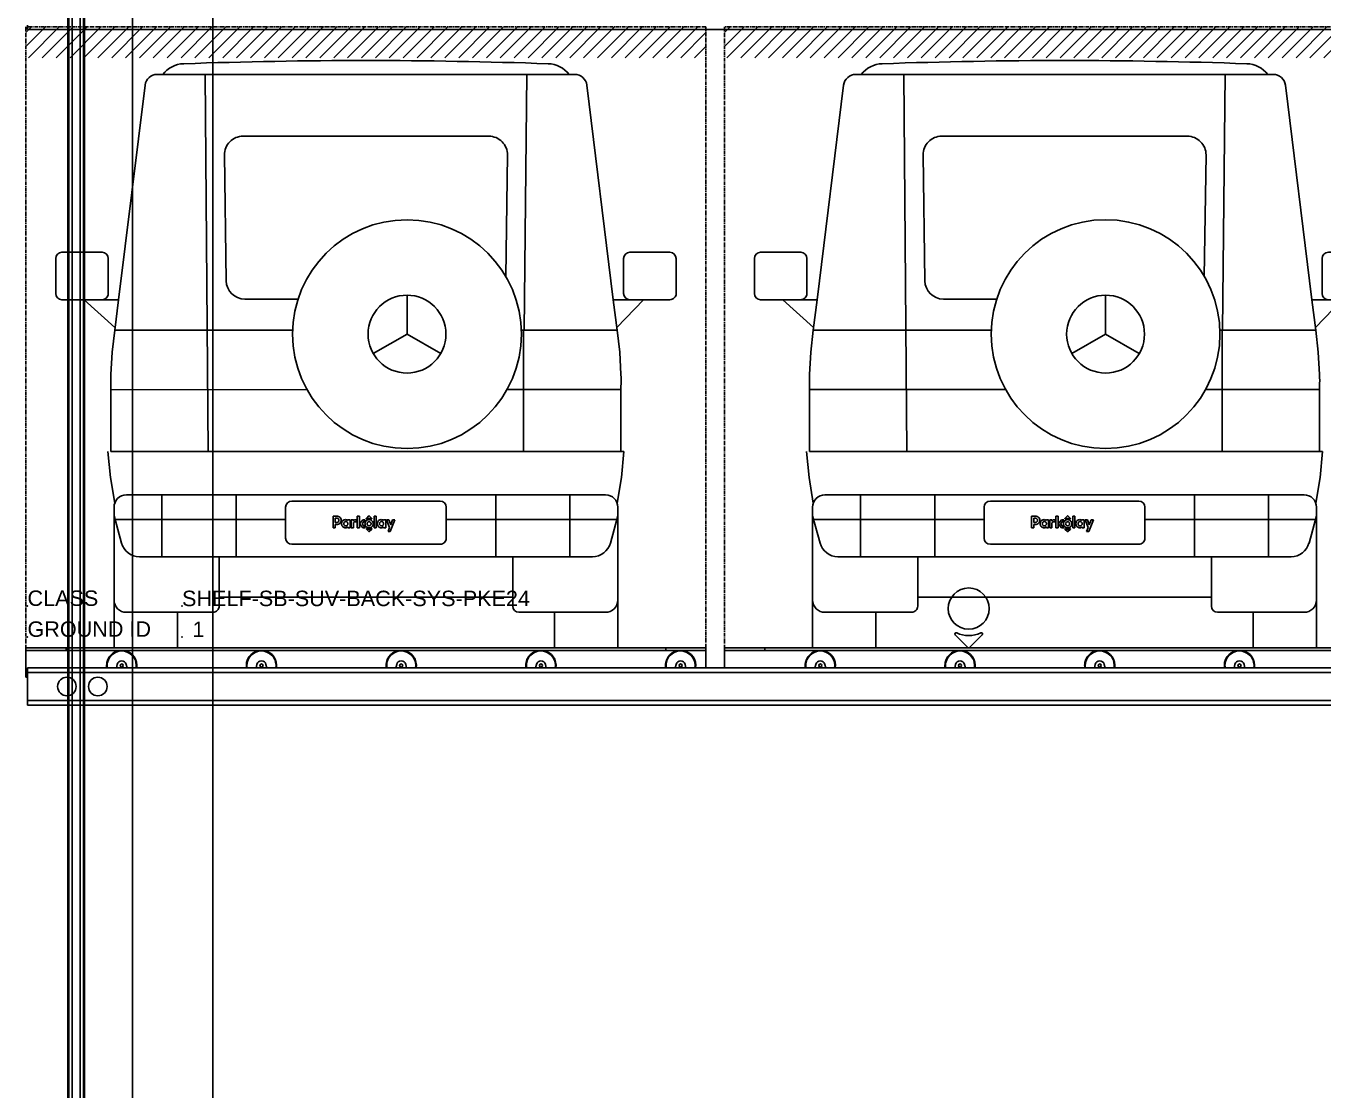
# Model space of a CAD drawing. Header units: millimetres. Extents: x 870 to 18710, y 295 to 21115.
# Drawn here: x 9432.8 to 9852.5, y 4862.3 to 5206.6 of the extents above; entities that cross this region are included whole.
import ezdxf
from ezdxf.enums import TextEntityAlignment as Align

# ---------------------------------------------------------------- set-up
doc = ezdxf.new("R2010")
doc.units = ezdxf.units.MM
doc.linetypes.add('CENTER', pattern=[2, 1.25, -0.25, 0.25, -0.25])
for name, color, linetype in [('PK24-LABEL', 7, 'Continuous'), ('PK24-LOGO', 7, 'Continuous'), ('PK24E', 7, 'Continuous'), ('PK24E-COMP-CAR', 7, 'Continuous'), ('PK24E-DATA', 7, 'Continuous'), ('PK24E-STRUCT-STEEL', 254, 'Continuous'), ('TEMEL', 3, 'Continuous')]:
    doc.layers.add(name, color=color, linetype=linetype)
for name, color, linetype, true_color in [('PK24E-COMP-CAR_ZONE', 250, 'CENTER', 0x383e42), ('PK24E-COMP-PALLET', 132, 'Continuous', 0x00b7c8), ('PK24E-SYS-LIFT', 31, 'Continuous', 0xffcc5a), ('PK24E-SYS-SHELF', 31, 'Continuous', 0xffcc5a)]:
    doc.layers.add(name, color=color, linetype=linetype, true_color=true_color)
doc.styles.get("Standard").update_dxf_attribs({"font": 'arial.ttf'})

# ---------------------------------------------------------------- blocks, each defined once
blk = doc.blocks.new('*U45')
at = {"layer": 'PK24E-STRUCT-STEEL'}
blk.add_lwpolyline([(154.49, 2302.54), (180.49, 2302.54), (180.5, -1448.01), (154.5, -1448.01)], close=True, dxfattribs=at)
at = {"layer": 'PK24E-SYS-LIFT'}
for p, q in [((133.54, 2113.66), (133.55, -24.33)), ((133.87, 2113.66), (133.88, -24.33)), ((134.97, 2113.66), (134.98, -24.33)), ((137.51, 2113.66), (137.52, -24.33)), ((138.61, 2113.66), (138.62, -24.33)), ((138.94, 2113.66), (138.95, -24.33))]:
    blk.add_line(p, q, dxfattribs=at)
blk = doc.blocks.new('*U39')
at = {"layer": 'PK24E-SYS-SHELF'}
for p, q in [((120.5, -18.5), (120.5, -17)), ((1041.98, -18.5), (120.5, -18.5))]:
    blk.add_line(p, q, dxfattribs=at)
at = {"layer": 'PK24-LABEL'}
blk.add_attdef('LEVEL_ID', text='', height=5, dxfattribs=at).set_placement((1102.57, 10.38), align=Align.CENTER)
at = {"layer": 'PK24E-DATA'}
for tag, p in [('COMP_TYPE', (170.5, 13.5)), ('GROUND_ID', (170.5, 3.5))]:
    blk.add_attdef(tag, p, '', height=5, dxfattribs=at)
blk = doc.blocks.new('LOGO----DECOR-PK24')
at = {"layer": 'PK24-LOGO'}
for p, q in [((-10, 2.13), (-8.71, 2.13)), ((-10, -1.62), (-10, 2.13)), ((-9.29, 1.47), (-9.29, 0.11)), ((-8.76, 1.47), (-9.29, 1.47)), ((-9.29, 0.11), (-8.76, 0.11)), ((-8.61, 1.46), (-8.76, 1.47)), ((-8.76, 0.11), (-8.61, 0.13)), ((-8.71, 2.13), (-8.43, 2.11)), ((-8.48, 1.42), (-8.61, 1.46)), ((-8.61, 0.13), (-8.48, 0.17)), ((-8.36, 1.35), (-8.48, 1.42)), ((-8.48, 0.17), (-8.36, 0.23)), ((-8.43, 2.11), (-8.3, 2.07)), ((-8.26, 1.27), (-8.36, 1.35)), ((-8.36, 0.23), (-8.26, 0.31)), ((-8.3, 2.07), (-8.17, 2.03)), ((-8.19, 1.17), (-8.26, 1.27)), ((-8.26, 0.31), (-8.19, 0.41)), ((-8.13, 1.05), (-8.19, 1.17)), ((-8.19, 0.41), (-8.13, 0.53)), ((-8.17, 2.03), (-7.94, 1.9)), ((-8.09, 0.93), (-8.13, 1.05)), ((-8.13, 0.53), (-8.09, 0.66)), ((-8.08, 0.79), (-8.09, 0.93)), ((-8.09, 0.66), (-8.08, 0.79)), ((-7.94, 1.9), (-7.74, 1.74)), ((-7.74, 1.74), (-7.58, 1.55)), ((-7.58, 0.04), (-7.74, -0.16)), ((-7.58, 1.55), (-7.46, 1.32)), ((-7.46, 0.27), (-7.58, 0.04)), ((-7.46, 1.32), (-7.38, 1.06)), ((-7.38, 0.52), (-7.46, 0.27)), ((-7.38, 1.06), (-7.36, 0.79)), ((-7.36, 0.79), (-7.38, 0.52)), ((-7.19, -0.02), (-7.16, 0.13)), ((-7.16, 0.13), (-7.11, 0.26)), ((-7.11, 0.26), (-6.98, 0.49)), ((-6.98, 0.49), (-6.82, 0.68)), ((-6.82, 0.68), (-6.62, 0.82)), ((-6.62, 0.82), (-6.41, 0.92)), ((-6.42, 0.06), (-6.48, -0.05)), ((-6.33, 0.17), (-6.42, 0.06)), ((-6.41, 0.92), (-6.19, 0.98)), ((-6.23, 0.25), (-6.33, 0.17)), ((-6.11, 0.31), (-6.23, 0.25)), ((-6.19, 0.98), (-5.97, 1)), ((-5.98, 0.35), (-6.11, 0.31)), ((-5.84, 0.36), (-5.98, 0.35)), ((-5.97, 1), (-5.74, 0.98)), ((-5.71, 0.35), (-5.84, 0.36)), ((-5.74, 0.98), (-5.53, 0.92)), ((-5.58, 0.31), (-5.71, 0.35)), ((-5.47, 0.24), (-5.58, 0.31)), ((-5.53, 0.92), (-5.35, 0.82)), ((-5.37, 0.16), (-5.47, 0.24)), ((-5.29, 0.06), (-5.37, 0.16)), ((-5.35, 0.82), (-5.21, 0.7)), ((-5.23, -0.06), (-5.29, 0.06)), ((-5.21, 0.7), (-5.21, 0.95)), ((-5.21, 0.95), (-4.5, 0.95)), ((-4.5, 0.95), (-4.5, -1.62)), ((-3.41, 0.95), (-4.11, 0.95)), ((-4.11, 0.95), (-4.11, -1.62)), ((-3.41, 0.53), (-3.41, 0.95)), ((-3.36, 0.62), (-3.41, 0.53)), ((-3.37, -0.03), (-3.32, 0.06)), ((-3.29, 0.71), (-3.36, 0.62)), ((-3.32, 0.06), (-3.26, 0.13)), ((-3.22, 0.78), (-3.29, 0.71)), ((-3.26, 0.13), (-3.19, 0.19)), ((-3.14, 0.84), (-3.22, 0.78)), ((-3.19, 0.19), (-3.11, 0.23)), ((-3.05, 0.89), (-3.14, 0.84)), ((-3.11, 0.23), (-3.02, 0.26)), ((-2.94, 0.92), (-3.05, 0.89)), ((-3.02, 0.26), (-2.92, 0.27)), ((-2.83, 0.94), (-2.94, 0.92)), ((-2.92, 0.27), (-2.42, 0.27)), ((-2.7, 0.95), (-2.83, 0.94)), ((-2.42, 0.95), (-2.7, 0.95)), ((-2.42, 0.27), (-2.42, 0.95)), ((-1.42, 2.13), (-2.13, 2.13)), ((-2.13, 2.13), (-2.13, -1.62)), ((-1.42, -1.62), (-1.42, 2.13)), ((-0.37, 0.95), (-1.42, -0.33)), ((-0.61, -0.33), (0.44, 0.95)), ((0.44, 0.95), (-0.37, 0.95)), ((0.44, 0.19), (0.36, -0.06)), ((0.56, 0.41), (0.44, 0.19)), ((0.72, 0.61), (0.56, 0.41)), ((0.92, 0.77), (0.72, 0.61)), ((0.77, 1.32), (0.79, 1.37)), ((0.78, 1.26), (0.77, 1.32)), ((0.81, 1.24), (0.78, 1.26)), ((0.79, 1.37), (1.61, 2.19)), ((0.85, 1.23), (0.81, 1.24)), ((0.89, 1.24), (0.85, 1.23)), ((1.07, 1.32), (0.89, 1.24)), ((1.15, 0.9), (0.92, 0.77)), ((1.27, 1.37), (1.07, 1.32)), ((1.07, -0.08), (1.13, 0.03)), ((1.13, 0.03), (1.21, 0.12)), ((1.4, 0.98), (1.15, 0.9)), ((1.21, 0.12), (1.3, 0.2)), ((1.46, 1.41), (1.27, 1.37)), ((1.3, 0.2), (1.41, 0.26)), ((1.67, 1), (1.4, 0.98)), ((1.41, 0.26), (1.54, 0.3)), ((1.67, 1.42), (1.46, 1.41)), ((1.54, 0.3), (1.67, 0.31)), ((1.61, 2.19), (1.67, 2.21)), ((1.67, 2.21), (1.73, 2.19)), ((1.87, 1.41), (1.67, 1.42)), ((1.94, 0.98), (1.67, 1)), ((1.67, 0.31), (1.8, 0.3)), ((1.73, 2.19), (2.54, 1.37)), ((1.8, 0.3), (1.92, 0.26)), ((2.07, 1.37), (1.87, 1.41)), ((1.92, 0.26), (2.03, 0.2)), ((2.19, 0.9), (1.94, 0.98)), ((2.03, 0.2), (2.13, 0.12)), ((2.26, 1.32), (2.07, 1.37)), ((2.13, 0.12), (2.2, 0.03)), ((2.41, 0.77), (2.19, 0.9)), ((2.2, 0.03), (2.26, -0.08)), ((2.45, 1.24), (2.26, 1.32)), ((2.61, 0.61), (2.41, 0.77)), ((2.48, 1.23), (2.45, 1.24)), ((2.52, 1.24), (2.48, 1.23)), ((2.55, 1.26), (2.52, 1.24)), ((2.54, 1.37), (2.57, 1.32)), ((2.57, 1.32), (2.55, 1.26)), ((2.78, 0.41), (2.61, 0.61)), ((2.9, 0.19), (2.78, 0.41)), ((2.98, -0.06), (2.9, 0.19)), ((3.31, 2.13), (4.01, 2.13)), ((3.31, -1.62), (3.31, 2.13)), ((4.01, 2.13), (4.01, -1.62)), ((4.37, -0.02), (4.4, 0.13)), ((4.4, 0.13), (4.45, 0.26)), ((4.45, 0.26), (4.58, 0.49)), ((4.58, 0.49), (4.74, 0.68)), ((4.74, 0.68), (4.93, 0.82)), ((4.93, 0.82), (5.15, 0.92)), ((5.14, 0.06), (5.08, -0.05)), ((5.23, 0.17), (5.14, 0.06)), ((5.15, 0.92), (5.37, 0.98)), ((5.33, 0.25), (5.23, 0.17)), ((5.45, 0.31), (5.33, 0.25)), ((5.37, 0.98), (5.59, 1)), ((5.58, 0.35), (5.45, 0.31)), ((5.72, 0.36), (5.58, 0.35)), ((5.59, 1), (5.82, 0.98)), ((5.85, 0.35), (5.72, 0.36)), ((5.82, 0.98), (6.03, 0.92)), ((5.98, 0.31), (5.85, 0.35)), ((6.09, 0.24), (5.98, 0.31)), ((6.03, 0.92), (6.21, 0.82)), ((6.19, 0.16), (6.09, 0.24)), ((6.27, 0.06), (6.19, 0.16)), ((6.21, 0.82), (6.35, 0.7)), ((6.32, -0.06), (6.27, 0.06)), ((6.35, 0.7), (6.35, 0.95)), ((6.35, 0.95), (7.06, 0.95)), ((7.06, 0.95), (7.06, -1.62)), ((8.33, -1.51), (7.31, 0.95)), ((7.31, 0.95), (8.05, 0.95)), ((8.05, 0.95), (8.68, -0.63)), ((10, 0.95), (8.51, -2.81)), ((8.68, -0.63), (9.27, 0.95)), ((9.27, 0.95), (10, 0.95)), ((-9.29, -1.62), (-10, -1.62)), ((-8.71, -0.55), (-9.29, -0.55)), ((-9.29, -0.55), (-9.29, -1.62)), ((-8.43, -0.52), (-8.71, -0.55)), ((-8.3, -0.49), (-8.43, -0.52)), ((-8.17, -0.44), (-8.3, -0.49)), ((-7.94, -0.32), (-8.17, -0.44)), ((-7.74, -0.16), (-7.94, -0.32)), ((-7.22, -0.33), (-7.21, -0.17)), ((-7.21, -0.5), (-7.22, -0.33)), ((-7.21, -0.17), (-7.19, -0.02)), ((-7.19, -0.65), (-7.21, -0.5)), ((-7.16, -0.79), (-7.19, -0.65)), ((-7.1, -0.92), (-7.16, -0.79)), ((-6.97, -1.15), (-7.1, -0.92)), ((-6.81, -1.34), (-6.97, -1.15)), ((-6.62, -1.48), (-6.81, -1.34)), ((-6.41, -1.59), (-6.62, -1.48)), ((-6.52, -0.18), (-6.53, -0.33)), ((-6.53, -0.33), (-6.52, -0.47)), ((-6.48, -0.05), (-6.52, -0.18)), ((-6.52, -0.47), (-6.48, -0.6)), ((-6.48, -0.6), (-6.42, -0.72)), ((-6.42, -0.72), (-6.33, -0.82)), ((-6.19, -1.65), (-6.41, -1.59)), ((-6.33, -0.82), (-6.23, -0.9)), ((-6.23, -0.9), (-6.11, -0.97)), ((-5.98, -1.67), (-6.19, -1.65)), ((-6.11, -0.97), (-5.98, -1.01)), ((-5.98, -1.01), (-5.84, -1.02)), ((-5.74, -1.65), (-5.98, -1.67)), ((-5.84, -1.02), (-5.71, -1.01)), ((-5.53, -1.57), (-5.74, -1.65)), ((-5.71, -1.01), (-5.58, -0.97)), ((-5.58, -0.97), (-5.47, -0.9)), ((-5.35, -1.47), (-5.53, -1.57)), ((-5.47, -0.9), (-5.37, -0.82)), ((-5.37, -0.82), (-5.29, -0.72)), ((-5.21, -1.33), (-5.35, -1.47)), ((-5.29, -0.72), (-5.23, -0.6)), ((-5.2, -0.19), (-5.23, -0.06)), ((-5.23, -0.6), (-5.2, -0.47)), ((-5.21, -1.62), (-5.21, -1.33)), ((-5.21, -1.33), (-5.21, -1.33)), ((-4.5, -1.62), (-5.21, -1.62)), ((-5.19, -0.33), (-5.2, -0.19)), ((-5.2, -0.47), (-5.19, -0.33)), ((-4.11, -1.62), (-3.41, -1.62)), ((-3.41, -0.21), (-3.4, -0.12)), ((-3.41, -1.62), (-3.41, -0.21)), ((-3.4, -0.12), (-3.37, -0.03)), ((-2.13, -1.62), (-1.42, -1.62)), ((-1.42, -0.33), (-0.37, -1.62)), ((0.44, -1.62), (-0.61, -0.33)), ((-0.37, -1.62), (0.44, -1.62)), ((0.36, -0.06), (0.33, -0.33)), ((0.33, -0.33), (0.36, -0.6)), ((0.36, -0.6), (0.44, -0.85)), ((0.44, -0.85), (0.56, -1.08)), ((0.56, -1.08), (0.72, -1.28)), ((0.72, -1.28), (0.92, -1.44)), ((0.77, -1.98), (0.78, -1.93)), ((0.79, -2.04), (0.77, -1.98)), ((0.78, -1.93), (0.81, -1.9)), ((1.61, -2.85), (0.79, -2.04)), ((0.81, -1.9), (0.85, -1.89)), ((0.85, -1.89), (0.89, -1.9)), ((0.89, -1.9), (1.07, -1.98)), ((0.92, -1.44), (1.15, -1.56)), ((1.02, -0.33), (1.03, -0.2)), ((1.03, -0.46), (1.02, -0.33)), ((1.03, -0.2), (1.07, -0.08)), ((1.07, -0.59), (1.03, -0.46)), ((1.13, -0.7), (1.07, -0.59)), ((1.07, -1.98), (1.27, -2.04)), ((1.21, -0.79), (1.13, -0.7)), ((1.15, -1.56), (1.4, -1.64)), ((1.3, -0.87), (1.21, -0.79)), ((1.27, -2.04), (1.46, -2.07)), ((1.41, -0.93), (1.3, -0.87)), ((1.4, -1.64), (1.67, -1.67)), ((1.54, -0.97), (1.41, -0.93)), ((1.46, -2.07), (1.67, -2.09)), ((1.67, -0.98), (1.54, -0.97)), ((1.67, -2.88), (1.61, -2.85)), ((1.8, -0.97), (1.67, -0.98)), ((1.67, -1.67), (1.94, -1.64)), ((1.67, -2.09), (1.87, -2.07)), ((1.73, -2.85), (1.67, -2.88)), ((2.54, -2.04), (1.73, -2.85)), ((1.92, -0.93), (1.8, -0.97)), ((1.87, -2.07), (2.07, -2.04)), ((2.03, -0.87), (1.92, -0.93)), ((1.94, -1.64), (2.19, -1.56)), ((2.13, -0.79), (2.03, -0.87)), ((2.07, -2.04), (2.26, -1.98)), ((2.2, -0.7), (2.13, -0.79)), ((2.19, -1.56), (2.41, -1.44)), ((2.26, -0.59), (2.2, -0.7)), ((2.26, -0.08), (2.3, -0.2)), ((2.3, -0.46), (2.26, -0.59)), ((2.26, -1.98), (2.45, -1.9)), ((2.3, -0.2), (2.31, -0.33)), ((2.31, -0.33), (2.3, -0.46)), ((2.41, -1.44), (2.61, -1.28)), ((2.45, -1.9), (2.48, -1.89)), ((2.48, -1.89), (2.52, -1.9)), ((2.52, -1.9), (2.55, -1.93)), ((2.57, -1.98), (2.54, -2.04)), ((2.55, -1.93), (2.57, -1.98)), ((2.61, -1.28), (2.78, -1.08)), ((2.78, -1.08), (2.9, -0.85)), ((2.9, -0.85), (2.98, -0.6)), ((3, -0.33), (2.98, -0.06)), ((2.98, -0.6), (3, -0.33)), ((4.01, -1.62), (3.31, -1.62)), ((4.34, -0.17), (4.37, -0.02)), ((4.34, -0.33), (4.34, -0.17)), ((4.34, -0.5), (4.34, -0.33)), ((4.37, -0.65), (4.34, -0.5)), ((4.4, -0.79), (4.37, -0.65)), ((4.46, -0.92), (4.4, -0.79)), ((4.59, -1.15), (4.46, -0.92)), ((4.75, -1.34), (4.59, -1.15)), ((4.94, -1.48), (4.75, -1.34)), ((5.15, -1.59), (4.94, -1.48)), ((5.04, -0.18), (5.03, -0.33)), ((5.03, -0.33), (5.04, -0.47)), ((5.08, -0.05), (5.04, -0.18)), ((5.04, -0.47), (5.08, -0.6)), ((5.08, -0.6), (5.14, -0.72)), ((5.14, -0.72), (5.23, -0.82)), ((5.37, -1.65), (5.15, -1.59)), ((5.23, -0.82), (5.33, -0.9)), ((5.33, -0.9), (5.45, -0.97)), ((5.58, -1.67), (5.37, -1.65)), ((5.45, -0.97), (5.58, -1.01)), ((5.58, -1.01), (5.72, -1.02)), ((5.81, -1.65), (5.58, -1.67)), ((5.72, -1.02), (5.85, -1.01)), ((6.03, -1.57), (5.81, -1.65)), ((5.85, -1.01), (5.98, -0.97)), ((5.98, -0.97), (6.09, -0.9)), ((6.21, -1.47), (6.03, -1.57)), ((6.09, -0.9), (6.19, -0.82)), ((6.19, -0.82), (6.27, -0.72)), ((6.35, -1.33), (6.21, -1.47)), ((6.27, -0.72), (6.32, -0.6)), ((6.36, -0.19), (6.32, -0.06)), ((6.32, -0.6), (6.36, -0.47)), ((6.35, -1.62), (6.35, -1.33)), ((6.35, -1.33), (6.35, -1.33)), ((7.06, -1.62), (6.35, -1.62)), ((6.37, -0.33), (6.36, -0.19)), ((6.36, -0.47), (6.37, -0.33)), ((7.8, -2.81), (8.33, -1.51)), ((8.51, -2.81), (7.8, -2.81))]:
    blk.add_line(p, q, dxfattribs=at)
blk = doc.blocks.new('SUV--ONPALLET-BACK-COMP-PKE24')
at = {"layer": 'PK24E-COMP-CAR'}
for p, q in [((67.5, 185.52), (-67.51, 185.52)), ((-51, 63.5), (-52, 185.52)), ((52, 185.52), (51.14, 102.83)), ((-80.03, 112.64), (-71.48, 182.03)), ((71.47, 182.03), (80.02, 112.64)), ((39.77, 165.52), (-39.77, 165.52)), ((-45.2, 118.75), (-45.77, 159.45)), ((45.77, 159.45), (45.22, 120.18)), ((-100.35, 114.64), (-100.35, 125.98)), ((-85.35, 127.98), (-98.35, 127.98)), ((-83.35, 114.64), (-83.35, 125.98)), ((83.35, 125.98), (83.35, 114.64)), ((98.35, 127.98), (85.35, 127.98)), ((100.35, 125.98), (100.35, 114.64)), ((13.28, 101.5), (13.28, 114.1)), ((-85.35, 112.64), (-98.35, 112.64)), ((-81.19, 103.64), (-91.13, 112.64)), ((-85.35, 112.64), (-80.03, 112.64)), ((-81.29, 102.83), (-80.03, 112.64)), ((-21.94, 112.83), (-39.2, 112.83)), ((80.02, 112.64), (81.28, 102.82)), ((85.35, 112.64), (80.02, 112.64)), ((89.84, 112.64), (81.18, 103.63)), ((98.35, 112.64), (85.35, 112.64)), ((-81.28, 102.83), (-82.09, 95.66)), ((-23.7, 102.83), (-81.29, 102.83)), ((13.28, 101.5), (2.37, 95.2)), ((24.19, 95.2), (13.28, 101.5)), ((81.28, 102.83), (50.26, 102.83)), ((51, 63.5), (51, 102.83)), ((81.28, 102.83), (82.09, 95.66)), ((-82.09, 95.66), (-82.5, 88.46)), ((82.09, 95.66), (82.5, 88.46)), ((-82.5, 88.46), (-82.52, 87.48)), ((82.5, 88.46), (82.53, 87.48)), ((-82.52, 87.48), (-82.53, 86.5)), ((-82.53, 86.5), (-82.52, 85.52)), ((-82.52, 85.52), (-82.5, 84.53)), ((-82.5, 84.53), (-82.49, 84.03)), ((-82.49, 84.03), (-82.5, 83.53)), ((82.52, 85.52), (82.5, 84.53)), ((82.5, 84.53), (82.5, 84.03)), ((82.5, 84.03), (82.5, 83.53)), ((82.54, 86.5), (82.52, 85.52)), ((82.53, 87.48), (82.54, 86.5)), ((-82.5, 83.53), (-82.5, 63.5)), ((-19.07, 83.53), (-82.5, 83.53)), ((82.24, 83.53), (45.63, 83.53)), ((82.5, 63.5), (82.5, 83.53)), ((-83.46, 63.5), (-82.66, 55.12)), ((83.46, 63.5), (-82.5, 63.5)), ((83.46, 63.5), (82.67, 55.12)), ((-82.66, 55.12), (-81.27, 46.82)), ((82.67, 55.12), (81.28, 46.82)), ((77.5, 49.5), (-77.5, 49.5)), ((-66, 49.5), (-66, 29.5)), ((-42, 49.5), (-42, 29.5)), ((24, 47.5), (-24, 47.5)), ((42, 49.5), (42, 29.5)), ((66, 49.5), (66, 29.5)), ((-81.5, 45.5), (-81.5, 0)), ((-79.08, 33.91), (-81.5, 42.69)), ((-26, 45.5), (-26, 35.5)), ((26, 35.5), (26, 45.5)), ((79.09, 33.91), (81.5, 42.69)), ((81.5, 45.5), (81.5, 0)), ((-47.4, 41.5), (-81.5, 41.5)), ((-26, 41.5), (-73.62, 41.5)), ((81.5, 41.5), (26, 41.5)), ((73.3, 29.5), (-73.3, 29.5)), ((-47.5, 13.5), (-47.5, 29.5)), ((24, 33.5), (-24, 33.5)), ((47.5, 29.5), (47.5, 13.5)), ((47.5, 16.4), (-47.5, 16.4)), ((-49.5, 11.5), (-77.5, 11.5)), ((-61, 11.5), (-61, 0)), ((77.5, 11.5), (49.5, 11.5)), ((61, 11.5), (61, 0))]:
    blk.add_line(p, q, dxfattribs=at)
for radius in [37, 12.6]:
    blk.add_circle((13.28, 101.5), radius, dxfattribs=at)
for centre, radius, start, end in [((-58.65, 179.94), 9.04, 91.9954, 141.8296), ((0, -1503.5), 1693.5, 88.00462, 91.99542), ((58.65, 179.94), 9.04, 38.1704, 88.0046), ((-67.51, 181.52), 4, 90.0004, 172.6609), ((67.5, 181.52), 4, 7.3392, 90.0002), ((-39.77, 159.52), 6, 90.0001, 180.7189), ((39.77, 159.52), 6, 359.2811, 90.0002), ((-98.35, 125.98), 2, 90, 180), ((-85.35, 125.98), 2, 0, 90), ((85.35, 125.98), 2, 90, 180), ((98.35, 125.98), 2, 0, 90), ((-39.2, 118.83), 6, 180.7189, 270), ((-98.35, 114.64), 2, 180, 270), ((-85.35, 114.64), 2, 270, 360), ((85.35, 114.64), 2, 180, 270), ((98.35, 114.64), 2, 270, 0), ((-77.5, 45.5), 4, 90, 180), ((-24, 45.5), 2, 90, 180), ((24, 45.5), 2, 0, 90), ((77.5, 45.5), 4, 0, 90), ((-73.3, 35.5), 6, 195.3762, 269.9999), ((-24, 35.5), 2, 180, 270), ((24, 35.5), 2, 270, 0), ((73.3, 35.5), 6, 269.9997, 344.6237), ((-77.5, 15.5), 4, 180, 270), ((-49.5, 13.5), 2, 270, 360), ((49.5, 13.5), 2, 180, 270), ((77.5, 15.5), 4, 270, 0)]:
    blk.add_arc(centre, radius, start, end, dxfattribs=at)
at = {"linetype": 'Continuous'}
blk.add_blockref('LOGO----DECOR-PK24', (-0.66, 40.48), dxfattribs=at)
blk = doc.blocks.new('*U43')
for p in [(0, 0), (50, 0), (0, -10), (50, -10)]:
    blk.add_point(p)
blk = doc.blocks.new('*U46')
at = {"layer": 'PK24E-COMP-CAR_ZONE'}
h = blk.add_hatch(dxfattribs=at)
h.set_pattern_fill('ANSI31', color=256)
h.set_pattern_definition([(45, (-14044.072, -11083.8307), (-2.24506403, 2.24506403), [])])
h.paths.add_polyline_path([(340, 200.9), (120, 200.9), (120, 190.9), (340, 190.9)])
h = blk.add_hatch(dxfattribs=at)
h.set_pattern_fill('ANSI31', color=256)
h.set_pattern_definition([(45, (-13818.072, -11083.8307), (-2.24506403, 2.24506403), [])])
h.paths.add_polyline_path([(566, 200.9), (346, 200.9), (346, 190.9), (566, 190.9)])
at = {"layer": 'PK24-LABEL'}
blk.add_lwpolyline([(428.89, 4.86, -0.233989), (421.11, 4.86, 0.849141), (420.63, 4.2), (424.71, 0.12, 0.414232), (425.29, 0.12), (429.37, 4.2, 0.849046)], format="xyb", close=True, dxfattribs=at)
blk.add_circle((425, 12.72), 6.65, dxfattribs=at)
at = {"layer": 'PK24E-COMP-CAR_ZONE'}
for points in [[(340, 0), (340, 200.9), (120, 200.9), (120, 0)], [(566, 0), (566, 200.9), (346, 200.9), (346, 0)]]:
    blk.add_lwpolyline(points, dxfattribs=at)
at = {"layer": 'PK24E-COMP-PALLET'}
for p, q in [((120, 0), (133.01, 0)), ((120, 0), (120, -0.8)), ((133.01, -0.8), (133.01, 0)), ((326.99, 0), (133.01, 0)), ((326.99, 0), (326.99, -0.8)), ((326.99, 0), (340, 0)), ((340, -0.8), (340, 0)), ((346, 0), (359.01, 0)), ((346, 0), (346, -0.8)), ((359.01, -0.8), (359.01, 0)), ((552.99, 0), (359.01, 0)), ((120, -0.8), (133.01, -0.8)), ((120, -0.8), (120, -6.5)), ((326.99, -0.8), (133.01, -0.8)), ((326.99, -0.8), (340, -0.8)), ((340, -0.8), (340, -6.5)), ((346, -0.8), (359.01, -0.8)), ((346, -0.8), (346, -6.5)), ((552.99, -0.8), (359.01, -0.8)), ((120, -6.5), (120, -9.5)), ((120, -9.5), (120.5, -9.5))]:
    blk.add_line(p, q, dxfattribs=at)
at = {"layer": 'PK24E-SYS-SHELF'}
for p, q in [((120.5, -6.5), (1024.98, -6.5)), ((120.5, -8), (120.5, -6.5)), ((120.5, -8), (120.5, -17)), ((1025.18, -8), (120.5, -8)), ((149.27, -6.5), (149.54, -5.35)), ((152.46, -5.35), (152.73, -6.5)), ((194.47, -6.5), (194.74, -5.35)), ((197.66, -5.35), (197.93, -6.5)), ((239.67, -6.5), (239.94, -5.35)), ((242.86, -5.35), (243.13, -6.5)), ((284.87, -6.5), (285.14, -5.35)), ((288.06, -5.35), (288.33, -6.5)), ((330.07, -6.5), (330.34, -5.35)), ((333.26, -5.35), (333.53, -6.5)), ((375.27, -6.5), (375.54, -5.35)), ((378.46, -5.35), (378.73, -6.5)), ((420.47, -6.5), (420.74, -5.35)), ((423.66, -5.35), (423.93, -6.5)), ((465.67, -6.5), (465.94, -5.35)), ((468.86, -5.35), (469.13, -6.5)), ((510.87, -6.5), (511.14, -5.35)), ((514.06, -5.35), (514.33, -6.5)), ((120.5, -18.5), (120.5, -17)), ((120.5, -17), (1024.98, -17)), ((1041.98, -18.5), (120.5, -18.5))]:
    blk.add_line(p, q, dxfattribs=at)
for centre, radius in [((151, -5.7), 0.5), ((196.2, -5.7), 0.5), ((241.4, -5.7), 0.5), ((286.6, -5.7), 0.5), ((331.8, -5.7), 0.5), ((377, -5.7), 0.5), ((422.2, -5.7), 0.5), ((467.4, -5.7), 0.5), ((512.6, -5.7), 0.5), ((133.25, -12.5), 3), ((143.25, -12.5), 3)]:
    blk.add_circle(centre, radius, dxfattribs=at)
for centre, radius, start, end in [((151, -5.7), 4.9, 350.6035, 168.3689), ((151, -5.7), 4.7, 350.1998, 168.3689), ((196.2, -5.7), 4.9, 350.6035, 168.3689), ((196.2, -5.7), 4.7, 350.1998, 168.3689), ((241.4, -5.7), 4.9, 350.6035, 168.3689), ((241.4, -5.7), 4.7, 350.1998, 168.3689), ((286.6, -5.7), 4.9, 350.6035, 168.3689), ((286.6, -5.7), 4.7, 350.1998, 168.3689), ((331.8, -5.7), 4.9, 350.6035, 168.3689), ((331.8, -5.7), 4.7, 350.1998, 168.3689), ((377, -5.7), 4.9, 350.6035, 168.3689), ((377, -5.7), 4.7, 350.1998, 168.3689), ((422.2, -5.7), 4.9, 350.6035, 168.3689), ((422.2, -5.7), 4.7, 350.1998, 168.3689), ((467.4, -5.7), 4.9, 350.6035, 168.3689), ((467.4, -5.7), 4.7, 350.1998, 168.3689), ((512.6, -5.7), 4.9, 350.6035, 168.3689), ((512.6, -5.7), 4.7, 350.1998, 168.3689), ((151, -5.7), 4.9, 168.3689, 189.3965), ((151, -5.7), 4.7, 168.3689, 189.8002), ((151, -5.7), 1.5, 13.4634, 166.5366), ((196.2, -5.7), 4.9, 168.3689, 189.3965), ((196.2, -5.7), 4.7, 168.3689, 189.8002), ((196.2, -5.7), 1.5, 13.4634, 166.5366), ((241.4, -5.7), 4.9, 168.3689, 189.3965), ((241.4, -5.7), 4.7, 168.3689, 189.8002), ((241.4, -5.7), 1.5, 13.4634, 166.5366), ((286.6, -5.7), 4.9, 168.3689, 189.3965), ((286.6, -5.7), 4.7, 168.3689, 189.8002), ((286.6, -5.7), 1.5, 13.4634, 166.5366), ((331.8, -5.7), 4.9, 168.3689, 189.3965), ((331.8, -5.7), 4.7, 168.3689, 189.8002), ((331.8, -5.7), 1.5, 13.4634, 166.5366), ((377, -5.7), 4.9, 168.3689, 189.3965), ((377, -5.7), 4.7, 168.3689, 189.8002), ((377, -5.7), 1.5, 13.4634, 166.5366), ((422.2, -5.7), 4.9, 168.3689, 189.3965), ((422.2, -5.7), 4.7, 168.3689, 189.8002), ((422.2, -5.7), 1.5, 13.4634, 166.5366), ((467.4, -5.7), 4.9, 168.3689, 189.3965), ((467.4, -5.7), 4.7, 168.3689, 189.8002), ((467.4, -5.7), 1.5, 13.4634, 166.5366), ((512.6, -5.7), 4.9, 168.3689, 189.3965), ((512.6, -5.7), 4.7, 168.3689, 189.8002), ((512.6, -5.7), 1.5, 13.4634, 166.5366)]:
    blk.add_arc(centre, radius, start, end, dxfattribs=at)
at = {"layer": 'PK24E'}
for p in [(230, 0), (456, 0)]:
    blk.add_blockref('SUV--ONPALLET-BACK-COMP-PKE24', p, dxfattribs=at)
at = {"layer": 'PK24E-DATA'}
blk.add_blockref('*U43', (120.5, 13.5), dxfattribs=at)
at = {"layer": 'PK24-LABEL'}
blk.add_attdef('LEVEL_ID', text='', height=5, dxfattribs=at).set_placement((1102.57, 10.38), align=Align.CENTER)
at = {"layer": 'PK24E-DATA', "char_height": 5, "attachment_point": 7}
for s, insert in [('CLASS', (120.5, 13.5)), ('GROUND ID', (120.5, 3.5))]:
    blk.add_mtext_dynamic_manual_height_columns(s, width=42.8552, gutter_width=17.5, heights=[0], dxfattribs=dict(at, insert=insert))
at = {"layer": 'PK24E-DATA'}
for tag, p in [('COMP_TYPE', (170.5, 13.5)), ('GROUND_ID', (170.5, 3.5))]:
    blk.add_attdef(tag, p, '', height=5, dxfattribs=at)

msp = doc.modelspace()

# ---------------------------------------------------------------- block references
msp.add_blockref('*U45', (9312.83, 4274.38))
ref = msp.add_blockref('*U46', (9312.82, 5005.38), dxfattribs=dict(rotation=0.000368066748518))
ref.add_attrib('GROUND_ID', '1', (9486.69, 5008.88), dxfattribs={"layer": 'PK24E-DATA', "height": 5, "rotation": 0.0004})
ref.add_attrib('COMP_TYPE', 'SHELF-SB-SUV-BACK-SYS-PKE24', (9483.32, 5018.88), dxfattribs={"layer": 'PK24E-DATA', "height": 5, "rotation": 0.0004})
at = {"layer": 'TEMEL', "rotation": 0.000368066748518}
msp.add_blockref('*U39', (9312.82, 5223.88), dxfattribs=at)

doc.saveas('drawing.dxf')
